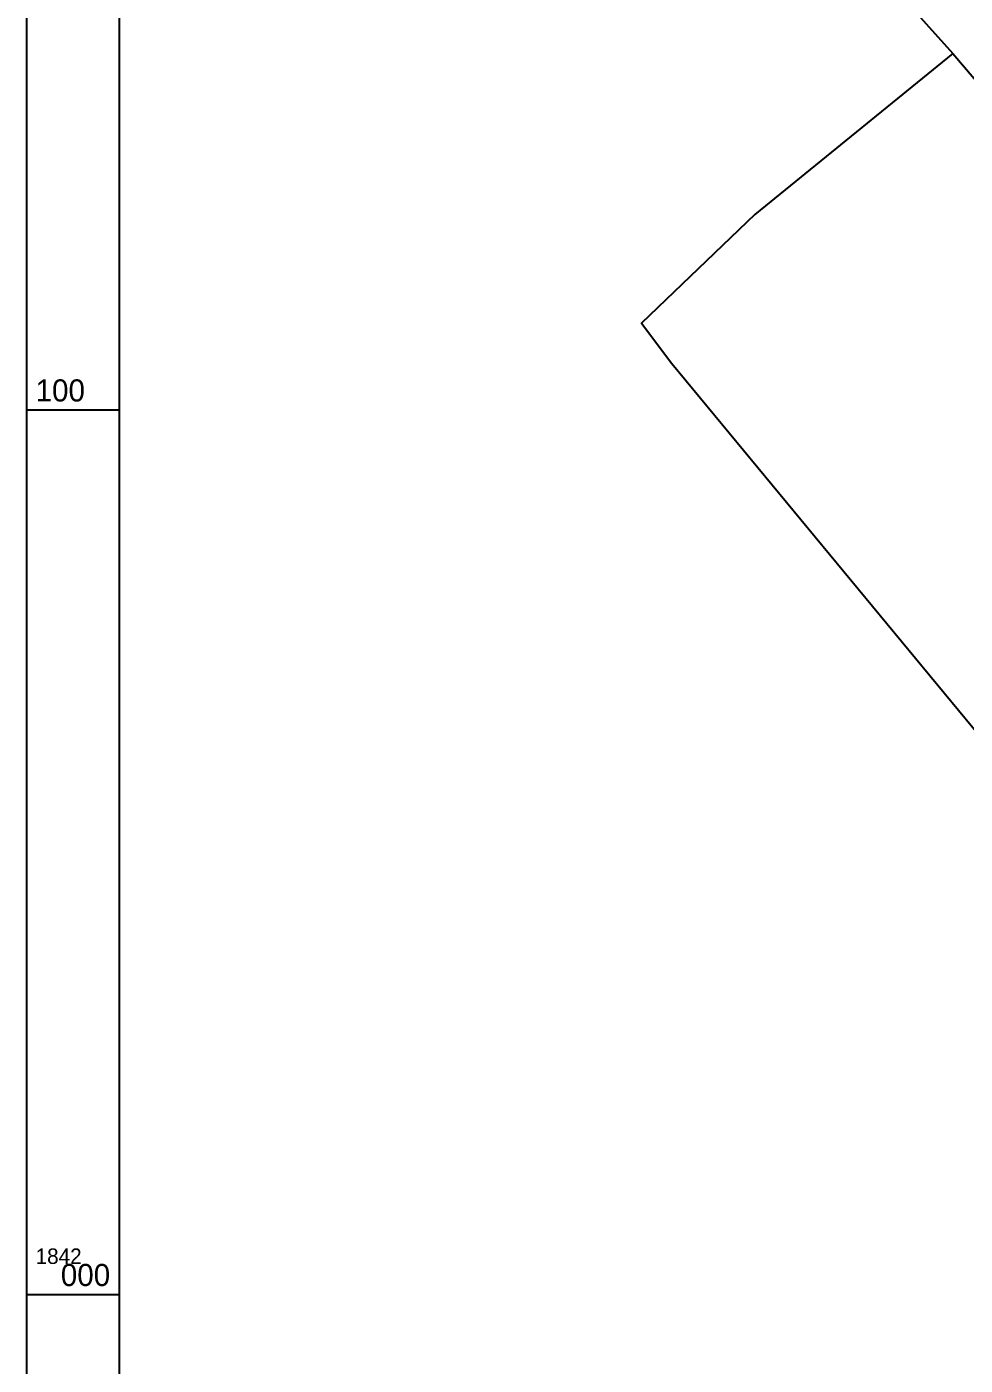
# Model space of a CAD drawing. Extents: x 549390 to 550118, y 1841759 to 1842646.
# Drawn here: x 549389.5 to 549495.6, y 1841992 to 1842143.4 of the extents above; entities that cross this region are included whole.
import ezdxf

# ---------------------------------------------------------------- set-up
doc = ezdxf.new("R2010")
doc.units = 0
doc.layers.add('Level 10', color=7, linetype='Continuous')
doc.layers.add('Level 63', color=7, linetype='Continuous')

msp = doc.modelspace()

# ---------------------------------------------------------------- linework, layer by layer
at = {"layer": 'Level 10'}
for points in [[(549470.33, 1842252.61), (549466.68, 1842246.87), (549464.22, 1842244.2), (549461, 1842239.23), (549446.31, 1842219.5), (549423.33, 1842195.62), (549435.87, 1842187.13), (549488.15, 1842147.08), (549494.17, 1842140.34)], [(549494.17, 1842140.34), (549471.8, 1842122.14), (549458.98, 1842109.85), (549462.43, 1842105.29), (549501.32, 1842058.28), (549503.89, 1842055.05), (549512.13, 1842045.87), (549520.71, 1842034.99), (549531.21, 1842021.53), (549543.06, 1842006.79), (549545.86, 1842008.37), (549577.44, 1842033.93), (549580.11, 1842037.12)], [(549494.17, 1842140.34), (549519.82, 1842110.31), (549551.02, 1842072.69), (549564.68, 1842055.96)]]:
    msp.add_lwpolyline(points, dxfattribs=at)
at = {"layer": 'Level 63'}
for points in [[(549389.5, 1842610.5), (550110.5, 1842610.5), (550110.5, 1841889.5), (549389.5, 1841889.5)], [(549400, 1842600), (550100, 1842600), (550100, 1841900), (549400, 1841900)]]:
    msp.add_lwpolyline(points, close=True, dxfattribs=at)
for points in [[(549400, 1842100), (549389.5, 1842100)], [(549400, 1842000), (549389.5, 1842000)]]:
    msp.add_lwpolyline(points, dxfattribs=at)

# ---------------------------------------------------------------- texts
for s, height, p in [('100', 2.5, (549390.5, 1842101)), ('1842', 1.75, (549390.5, 1842003.5)), ('000', 2.5, (549393.35, 1842001))]:
    msp.add_text(s, height=height, dxfattribs=at).set_placement(p)

doc.saveas('drawing.dxf')
